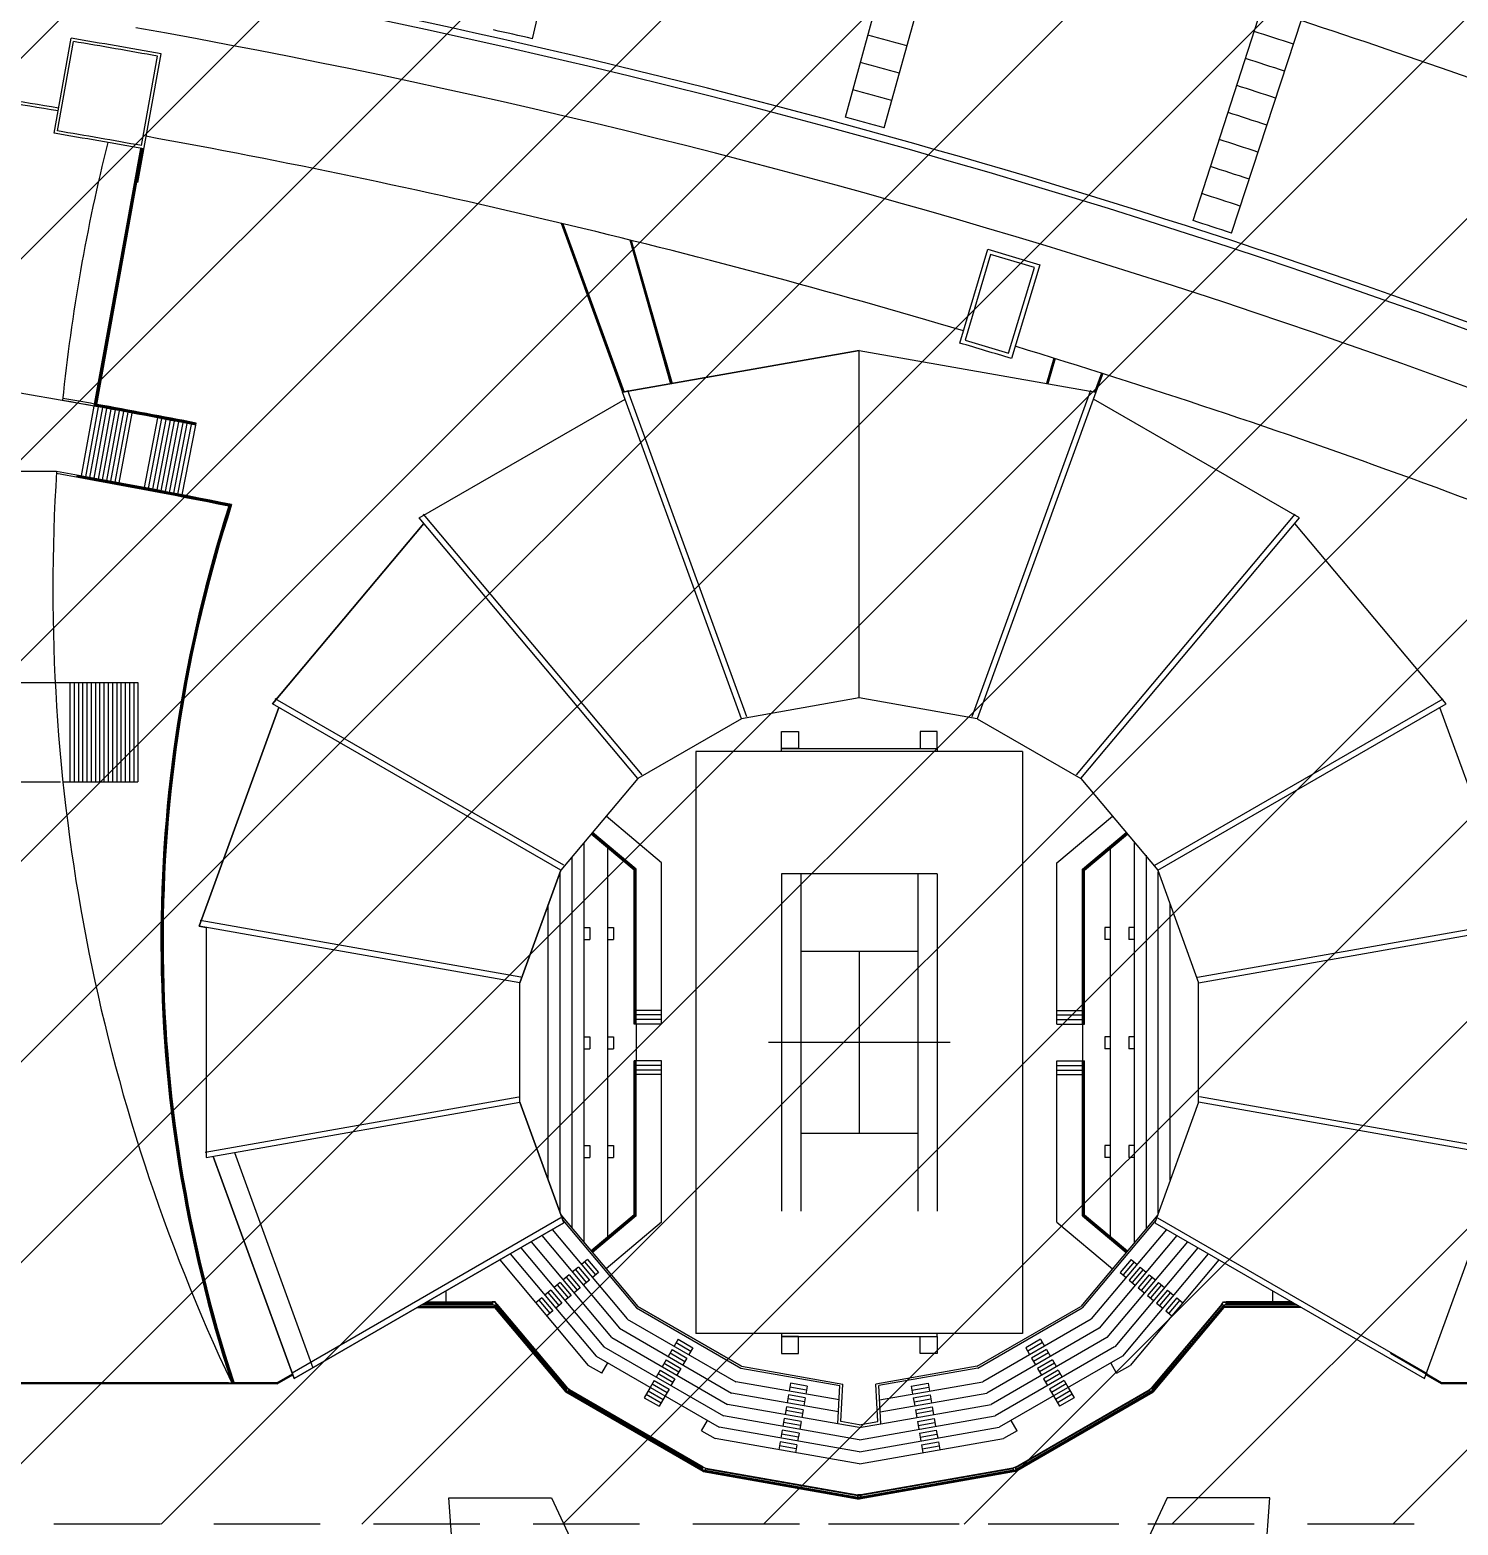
# Model space of a CAD drawing. Extents: x 23317406 to 24383751, y 42324270 to 43451021.
# Drawn here: x 24116120 to 24122825, y 43200248 to 43207270 of the extents above; entities that cross this region are included whole.
import ezdxf

# ---------------------------------------------------------------- set-up
doc = ezdxf.new("R2010")
doc.units = 0
doc.header["$MEASUREMENT"] = 0
doc.linetypes.add('DASHED', pattern=[0.75, 0.5, -0.25])
doc.layers.add('CT', color=9, linetype='CONTINUOUS')
doc.layers.add('墙', color=7, linetype='CONTINUOUS')

msp = doc.modelspace()

# ---------------------------------------------------------------- linework, layer by layer
at = {"layer": 'CT'}
for p, q in [((24114957.62949, 43206017.72711, -1), (24119978.3577, 43211038.45532, -1)), ((24114957.62949, 43205074.91807, -1), (24120921.16674, 43211038.45532, -1)), ((24114957.62949, 43204132.10902, -1), (24121863.97578, 43211038.45532, -1)), ((24114957.62949, 43203189.29998, -1), (24122806.78482, 43211038.45532, -1)), ((24114957.62949, 43202246.49094, -1), (24123749.59386, 43211038.45532, -1)), ((24114957.62949, 43201303.6819, -1), (24124692.40291, 43211038.45532, -1)), ((24114957.62949, 43200360.87286, -1), (24125635.21195, 43211038.45532, -1)), ((24115792.90226, 43200253.33659, -1), (24126578.02099, 43211038.45532, -1)), ((24116735.7113, 43200253.33659, -1), (24127118.50125, 43210636.12654, -1)), ((24117678.52034, 43200253.33659, -1), (24127118.50125, 43209693.3175, -1)), ((24118621.32938, 43200253.33659, -1), (24127118.50125, 43208750.50845, -1)), ((24119564.13842, 43200253.33659, -1), (24127118.50125, 43207807.69941, -1)), ((24120506.94747, 43200253.33659, -1), (24127118.50125, 43206864.89037, -1)), ((24121481.62078, 43200253.33659, -1), (24127118.50125, 43205890.21706, -1)), ((24122518.56574, 43200253.33659, -1), (24127118.50125, 43204853.2721, -1))]:
    msp.add_line(p, q, dxfattribs=at)
at = {"layer": 'CT', "color": 6, "linetype": 'ByBlock'}
for p, q in [((24118479.58046, 43207228.5182, -1), (24118980.92875, 43209417.84821, -1)), ((24119948.84524, 43206860.22708, -1), (24120539.45865, 43209027.18158, -1)), ((24120130.62754, 43206810.18314, -1), (24120732.28513, 43208974.09722, -1)), ((24121581.36931, 43206374.608, -1), (24122271.16664, 43208512.05873, -1)), ((24121760.65363, 43206316.2442, -1), (24122461.34337, 43208450.14904, -1)), ((24116233.18338, 43206784.82808, -1), (24116312.78001, 43207231.13867, -1)), ((24116248.67207, 43206795.73386, -1), (24116323.5863, 43207215.78949, -1)), ((24116626.05439, 43206553.71615, -1), (24116735.15066, 43207157.26879, -1)), ((24116642.93937, 43206726.80614, -1), (24116718.82267, 43207146.67061, -1)), ((24116421.47312, 43205503.36311, -1), (24116640.56802, 43206713.68538, -1)), ((24116425.34715, 43205506.05079, -1), (24116643.84804, 43206713.09162, -1)), ((24116425.57269, 43205519.55174, -1), (24116641.39358, 43206713.53632, -1)), ((24116429.22113, 43205508.73816, -1), (24116647.12807, 43206712.49786, -1)), ((24116433.09446, 43205511.42192, -1), (24116650.40809, 43206711.90411, -1)), ((24118613.43765, 43206361.99076, -1), (24118902.35298, 43205568.2024, -1)), ((24118617.32211, 43206361.0643, -1), (24118905.68631, 43205568.79016, -1)), ((24118621.20675, 43206360.13735, -1), (24118909.01965, 43205569.37792, -1)), ((24118935.83177, 43206283.55245, -1), (24119127.81079, 43205607.9567, -1)), ((24118939.56005, 43206282.62702, -1), (24119131.11075, 43205608.53857, -1)), ((24118943.28845, 43206281.70112, -1), (24119134.4107, 43205609.12044, -1)), ((24120486.09352, 43205799.47949, -1), (24120616.94867, 43206240.61229, -1)), ((24120630.40274, 43206215.64115, -1), (24120510.95492, 43205812.96419, -1)), ((24120616.94867, 43206240.61229, -1), (24120861.60588, 43206166.67311, -1)), ((24120836.75067, 43206153.66611, -1), (24120630.40274, 43206215.64115, -1)), ((24120714.64261, 43205751.80837, -1), (24120836.75067, 43206153.66611, -1)), ((24120861.60588, 43206166.67311, -1), (24120727.96456, 43205726.85939, -1)), ((24120510.95492, 43205812.96419, -1), (24120714.64261, 43205751.80837, -1)), ((24120013.70132, 43205764.1631, -1), (24118902.35298, 43205568.2024, -1)), ((24120013.70132, 43205764.1631, -1), (24118902.35298, 43205568.2024, -1)), ((24118902.35298, 43205568.2024, -1), (24120013.70132, 43205764.1631, -1)), ((24120013.70132, 43205764.1631, -1), (24121125.04965, 43205568.2024, -1)), ((24120013.70132, 43205764.1631, -1), (24121125.04965, 43205568.2024, -1)), ((24120013.70132, 43204132.71101, -1), (24120013.70132, 43205764.1631, -1)), ((24120926.93018, 43205728.55296, -1), (24120892.99193, 43205609.12044, -1)), ((24120930.11505, 43205727.5661, -1), (24120896.29188, 43205608.53857, -1)), ((24120933.29984, 43205726.57895, -1), (24120899.59184, 43205607.9567, -1)), ((24121150.78588, 43205658.40415, -1), (24121118.38299, 43205569.37792, -1)), ((24121153.96622, 43205657.39603, -1), (24121121.71632, 43205568.79016, -1)), ((24121157.14645, 43205656.38763, -1), (24121125.04965, 43205568.2024, -1)), ((24117946.80644, 43204978.02733, -1), (24118913.92952, 43205536.39611, -1)), ((24119460.34246, 43204035.13891, -1), (24118902.35298, 43205568.2024, -1)), ((24119485.40093, 43204044.25945, -1), (24118927.41145, 43205577.32294, -1)), ((24121099.99118, 43205577.32294, -1), (24120542.00171, 43204044.25945, -1)), ((24121125.04965, 43205568.2024, -1), (24120567.06018, 43204035.13891, -1)), ((24122080.59619, 43204978.02733, -1), (24121113.47311, 43205536.39611, -1)), ((24116362.25464, 43205175.33219, -1), (24116421.47312, 43205503.36311, -1)), ((24116381.94116, 43205171.77235, -1), (24116441.34967, 43205499.76891, -1)), ((24116401.62562, 43205168.20111, -1), (24116461.22415, 43205496.16319, -1)), ((24116421.30801, 43205164.61846, -1), (24116481.09653, 43205492.54595, -1)), ((24116440.98832, 43205161.02441, -1), (24116500.96681, 43205488.91721, -1)), ((24116460.66654, 43205157.41895, -1), (24116520.83499, 43205485.27695, -1)), ((24116480.34267, 43205153.8021, -1), (24116540.70105, 43205481.62519, -1)), ((24116500.01671, 43205150.17385, -1), (24116560.565, 43205477.96192, -1)), ((24116519.68863, 43205146.5342, -1), (24116580.42682, 43205474.28713, -1)), ((24116539.35845, 43205142.88316, -1), (24116600.2865, 43205470.60085, -1)), ((24116657.33262, 43205120.73764, -1), (24116719.39947, 43205448.24156, -1)), ((24116676.98747, 43205117.00686, -1), (24116739.24405, 43205444.47476, -1)), ((24116696.64015, 43205113.26469, -1), (24116759.08644, 43205440.69647, -1)), ((24116716.29067, 43205109.51113, -1), (24116778.92664, 43205436.90668, -1)), ((24116735.939, 43205105.74619, -1), (24116798.76463, 43205433.1054, -1)), ((24116755.58515, 43205101.96987, -1), (24116818.60043, 43205429.29263, -1)), ((24116775.22911, 43205098.18217, -1), (24116838.434, 43205425.46836, -1)), ((24116794.87087, 43205094.38309, -1), (24116858.26537, 43205421.63261, -1)), ((24116814.51042, 43205090.57263, -1), (24116878.0945, 43205417.78536, -1)), ((24116834.14777, 43205086.75079, -1), (24116897.9214, 43205413.92663, -1)), ((24116897.9214, 43205413.92663, -1), (24116899.83461, 43205423.74191, -1)), ((24116244.68791, 43205196.34631, -1), (24115565.03465, 43205196.34631, -1)), ((24116341.38548, 43205172.31932, -1), (24116341.97577, 43205175.59998, -1)), ((24117968.56323, 43204952.0986, -1), (24117258.29423, 43204105.63297, -1)), ((24117968.56323, 43204952.0986, -1), (24117258.29423, 43204105.63297, -1)), ((24117258.29423, 43204105.63297, -1), (24117968.56323, 43204952.0986, -1)), ((24118973.72684, 43203754.19126, -1), (24117946.80644, 43204978.02733, -1)), ((24118994.15469, 43203771.33226, -1), (24117967.23429, 43204995.16834, -1)), ((24121033.24794, 43203771.33226, -1), (24122060.16834, 43204995.16834, -1)), ((24121053.67579, 43203754.19126, -1), (24122080.59619, 43204978.02733, -1)), ((24122769.10841, 43204105.63297, -1), (24122058.8394, 43204952.0986, -1)), ((24115573.70132, 43204205.46461, -1), (24116239.58541, 43204205.46461, -1)), ((24116238.35308, 43204205.46461, -1), (24116627.03465, 43204205.46461, -1)), ((24116307.03465, 43204205.46461, -1), (24116307.03465, 43203738.79794, -1)), ((24116327.03465, 43204205.46461, -1), (24116327.03465, 43203738.79794, -1)), ((24116347.03465, 43204205.46461, -1), (24116347.03465, 43203738.79794, -1)), ((24116367.03465, 43204205.46461, -1), (24116367.03465, 43203738.79794, -1)), ((24116387.03465, 43204205.46461, -1), (24116387.03465, 43203738.79794, -1)), ((24116407.03465, 43204205.46461, -1), (24116407.03465, 43203738.79794, -1)), ((24116427.03465, 43204205.46461, -1), (24116427.03465, 43203738.79794, -1)), ((24116447.03465, 43204205.46461, -1), (24116447.03465, 43203738.79794, -1)), ((24116467.03465, 43204205.46461, -1), (24116467.03465, 43203738.79794, -1)), ((24116487.03465, 43204205.46461, -1), (24116487.03465, 43203738.79794, -1)), ((24116507.03465, 43204205.46461, -1), (24116507.03465, 43203738.79794, -1)), ((24116527.03465, 43204205.46461, -1), (24116527.03465, 43203738.79794, -1)), ((24116547.03465, 43204205.46461, -1), (24116547.03465, 43203738.79794, -1)), ((24116567.03465, 43204205.46461, -1), (24116567.03465, 43203738.79794, -1)), ((24116587.03465, 43204205.46461, -1), (24116587.03465, 43203738.79794, -1)), ((24116607.03465, 43204205.46461, -1), (24116607.03465, 43203738.79794, -1)), ((24116627.03465, 43204205.46461, -1), (24116627.03465, 43203738.79794, -1)), ((24118625.88083, 43203346.84849, -1), (24117271.62756, 43204128.72698, -1)), ((24120013.70132, 43204132.71101, -1), (24119460.34246, 43204035.13891, -1)), ((24120567.06018, 43204035.13891, -1), (24120013.70132, 43204132.71101, -1)), ((24121401.5218, 43203346.84849, -1), (24122755.77507, 43204128.72698, -1)), ((24117287.60707, 43204088.70919, -1), (24116913.70132, 43203061.41158, -1)), ((24116913.70132, 43203061.41158, -1), (24117287.60707, 43204088.70919, -1)), ((24116913.70132, 43203061.41158, -1), (24117287.60707, 43204088.70919, -1)), ((24118612.5475, 43203323.75448, -1), (24117258.29423, 43204105.63297, -1)), ((24121414.85513, 43203323.75448, -1), (24122769.10841, 43204105.63297, -1)), ((24123113.70132, 43203061.41158, -1), (24122739.79557, 43204088.70919, -1)), ((24119460.34246, 43204035.13891, -1), (24118973.72684, 43203754.19126, -1)), ((24119648.03465, 43203974.79794, -1), (24119728.03465, 43203974.79794, -1)), ((24119648.03465, 43203894.79794, -1), (24119648.03465, 43203974.79794, -1)), ((24119728.03465, 43203974.79794, -1), (24119728.03465, 43203894.79794, -1)), ((24120379.36798, 43203974.79794, -1), (24120299.36798, 43203974.79794, -1)), ((24120299.36798, 43203974.79794, -1), (24120299.36798, 43203894.79794, -1)), ((24120379.36798, 43203894.79794, -1), (24120379.36798, 43203974.79794, -1)), ((24120567.06018, 43204035.13891, -1), (24121053.67579, 43203754.19126, -1)), ((24119247.03465, 43203881.46461, -1), (24119247.03465, 43201148.13128, -1)), ((24120780.36798, 43203881.46461, -1), (24119247.03465, 43203881.46461, -1)), ((24119648.03465, 43203894.79794, -1), (24120379.36798, 43203894.79794, -1)), ((24119648.03465, 43203881.46461, -1), (24119648.03465, 43203894.79794, -1)), ((24119728.03465, 43203894.79794, -1), (24119648.03465, 43203894.79794, -1)), ((24120379.36798, 43203881.46461, -1), (24119648.03465, 43203881.46461, -1)), ((24120299.36798, 43203894.79794, -1), (24120379.36798, 43203894.79794, -1)), ((24120379.36798, 43203894.79794, -1), (24120379.36798, 43203881.46461, -1)), ((24120780.36798, 43203881.46461, -1), (24120780.36798, 43201148.13128, -1)), ((24115573.70132, 43203738.79794, -1), (24116263.81099, 43203738.79794, -1)), ((24116274.60138, 43203738.79794, -1), (24116627.03465, 43203738.79794, -1)), ((24118973.72684, 43203754.19126, -1), (24118612.5475, 43203323.75448, -1)), ((24118973.72684, 43203754.19126, -1), (24118612.5475, 43203323.75448, -1)), ((24121053.67579, 43203754.19126, -1), (24121414.85513, 43203323.75448, -1)), ((24119085.70132, 43203358.75276, -1), (24118825.27655, 43203577.27509, -1)), ((24120941.70132, 43203358.75276, -1), (24121202.12608, 43203577.27509, -1)), ((24118956.36798, 43203324.55179, -1), (24118754.99844, 43203493.5209, -1)), ((24118958.70132, 43203325.63984, -1), (24118756.49828, 43203495.30833, -1)), ((24118963.36798, 43203327.81594, -1), (24118759.49795, 43203498.88321, -1)), ((24118965.70132, 43203328.90399, -1), (24118760.99779, 43203500.67064, -1)), ((24121061.70132, 43203328.90399, -1), (24121266.40484, 43203500.67064, -1)), ((24121064.03465, 43203327.81594, -1), (24121267.90468, 43203498.88321, -1)), ((24121068.70132, 43203325.63984, -1), (24121270.90436, 43203495.30833, -1)), ((24121071.03465, 43203324.55179, -1), (24121272.40419, 43203493.5209, -1)), ((24118721.70132, 43201575.75695, -1), (24118721.70132, 43203453.83893, -1)), ((24118833.70132, 43201602.11454, -1), (24118833.70132, 43203427.48134, -1)), ((24121193.70132, 43201602.11454, -1), (24121193.70132, 43203427.48134, -1)), ((24121305.70132, 43201575.75695, -1), (24121305.70132, 43203453.83893, -1)), ((24118665.70132, 43201642.49515, -1), (24118665.70132, 43203387.10073, -1)), ((24118665.70132, 43202514.79794, -1), (24118665.70132, 43203387.10073, -1)), ((24119085.70132, 43202601.46461, -1), (24119085.70132, 43203358.75276, -1)), ((24120941.70132, 43202601.46461, -1), (24120941.70132, 43203358.75276, -1)), ((24121361.70132, 43202514.79794, -1), (24121361.70132, 43203395.05512, -1)), ((24121361.70132, 43201642.49515, -1), (24121361.70132, 43203387.10073, -1)), ((24118420.36798, 43202795.7456, -1), (24118612.5475, 43203323.75448, -1)), ((24118612.5475, 43203323.75448, -1), (24118420.36798, 43202795.7456, -1)), ((24118609.70132, 43201713.66123, -1), (24118609.70132, 43203315.93466, -1)), ((24118956.36798, 43202601.46461, -1), (24118956.36798, 43203324.55179, -1)), ((24118958.70132, 43202601.46461, -1), (24118958.70132, 43203325.63984, -1)), ((24118963.36798, 43202601.46461, -1), (24118963.36798, 43203327.81594, -1)), ((24118965.70132, 43202601.46461, -1), (24118965.70132, 43203328.90399, -1)), ((24119648.03465, 43203307.13128, -1), (24119648.03465, 43201722.46461, -1)), ((24120379.36798, 43203307.13128, -1), (24119648.03465, 43203307.13128, -1)), ((24119739.36798, 43203307.13128, -1), (24119739.36798, 43201722.46461, -1)), ((24120288.03465, 43203307.13128, -1), (24120288.03465, 43201722.46461, -1)), ((24120379.36798, 43203307.13128, -1), (24120379.36798, 43201722.46461, -1)), ((24121061.70132, 43202601.46461, -1), (24121061.70132, 43203328.90399, -1)), ((24121064.03465, 43202601.46461, -1), (24121064.03465, 43203327.81594, -1)), ((24121068.70132, 43202601.46461, -1), (24121068.70132, 43203325.63984, -1)), ((24121071.03465, 43202601.46461, -1), (24121071.03465, 43203324.55179, -1)), ((24121414.85513, 43203323.75448, -1), (24121607.03465, 43202795.7456, -1)), ((24121417.70132, 43201713.66123, -1), (24121417.70132, 43203315.93466, -1)), ((24118553.70132, 43201867.51996, -1), (24118553.70132, 43203162.07592, -1)), ((24121473.70132, 43201867.51996, -1), (24121473.70132, 43203162.07592, -1)), ((24116913.70132, 43203061.41158, -1), (24116947.03465, 43203055.53402, -1)), ((24118420.36798, 43202795.7456, -1), (24116913.70132, 43203061.41158, -1)), ((24118424.9986, 43202822.00714, -1), (24116918.33193, 43203087.67312, -1)), ((24116947.03465, 43203055.53402, -1), (24116947.03465, 43201974.06187, -1)), ((24118721.70132, 43203054.79794, -1), (24118748.36798, 43203054.79794, -1)), ((24118748.36798, 43203054.79794, -1), (24118748.36798, 43202998.13128, -1)), ((24118833.70132, 43203054.79794, -1), (24118860.36798, 43203054.79794, -1)), ((24118860.36798, 43203054.79794, -1), (24118860.36798, 43202998.13128, -1)), ((24121193.70132, 43203054.79794, -1), (24121167.03465, 43203054.79794, -1)), ((24121167.03465, 43203054.79794, -1), (24121167.03465, 43202998.13128, -1)), ((24121305.70132, 43203054.79794, -1), (24121279.03465, 43203054.79794, -1)), ((24121279.03465, 43203054.79794, -1), (24121279.03465, 43202998.13128, -1)), ((24121602.40403, 43202822.00714, -1), (24123109.0707, 43203087.67312, -1)), ((24121607.03465, 43202795.7456, -1), (24123113.70132, 43203061.41158, -1)), ((24118721.70132, 43202998.13128, -1), (24118748.36798, 43202998.13128, -1)), ((24118833.70132, 43202998.13128, -1), (24118860.36798, 43202998.13128, -1)), ((24121193.70132, 43202998.13128, -1), (24121167.03465, 43202998.13128, -1)), ((24121305.70132, 43202998.13128, -1), (24121279.03465, 43202998.13128, -1)), ((24120288.03465, 43202941.46461, -1), (24119739.36798, 43202941.46461, -1)), ((24120013.70132, 43202941.46461, -1), (24120013.70132, 43202088.13128, -1)), ((24118420.36798, 43202233.85029, -1), (24118420.36798, 43202795.7456, -1)), ((24121607.03465, 43202233.85029, -1), (24121607.03465, 43202795.7456, -1)), ((24119085.70132, 43202665.46461, -1), (24118965.70132, 43202665.46461, -1)), ((24119085.70132, 43202644.13128, -1), (24118965.70132, 43202644.13128, -1)), ((24120941.70132, 43202665.46461, -1), (24121061.70132, 43202665.46461, -1)), ((24120941.70132, 43202644.13128, -1), (24121061.70132, 43202644.13128, -1)), ((24119085.70132, 43202601.46461, -1), (24118956.36798, 43202601.46461, -1)), ((24119085.70132, 43202622.79794, -1), (24118965.70132, 43202622.79794, -1)), ((24118965.70132, 43202601.46461, -1), (24118965.70132, 43202428.13128, -1)), ((24120941.70132, 43202622.79794, -1), (24121061.70132, 43202622.79794, -1)), ((24120941.70132, 43202601.46461, -1), (24121071.03465, 43202601.46461, -1)), ((24121061.70132, 43202601.46461, -1), (24121061.70132, 43202428.13128, -1)), ((24118721.70132, 43202541.46461, -1), (24118748.36798, 43202541.46461, -1)), ((24118748.36798, 43202541.46461, -1), (24118748.36798, 43202484.79794, -1)), ((24118833.70132, 43202541.46461, -1), (24118860.36798, 43202541.46461, -1)), ((24118860.36798, 43202541.46461, -1), (24118860.36798, 43202484.79794, -1)), ((24120440.03465, 43202514.79794, -1), (24119587.36798, 43202514.79794, -1)), ((24121193.70132, 43202541.46461, -1), (24121167.03465, 43202541.46461, -1)), ((24121167.03465, 43202541.46461, -1), (24121167.03465, 43202484.79794, -1)), ((24121305.70132, 43202541.46461, -1), (24121279.03465, 43202541.46461, -1)), ((24121279.03465, 43202541.46461, -1), (24121279.03465, 43202484.79794, -1)), ((24118721.70132, 43202484.79794, -1), (24118748.36798, 43202484.79794, -1)), ((24118833.70132, 43202484.79794, -1), (24118860.36798, 43202484.79794, -1)), ((24119085.70132, 43202428.13128, -1), (24118956.36798, 43202428.13128, -1)), ((24118956.36798, 43201705.0441, -1), (24118956.36798, 43202428.13128, -1)), ((24118958.70132, 43201703.95604, -1), (24118958.70132, 43202428.13128, -1)), ((24118963.36798, 43201701.77994, -1), (24118963.36798, 43202428.13128, -1)), ((24118965.70132, 43201700.69189, -1), (24118965.70132, 43202428.13128, -1)), ((24119085.70132, 43201670.84312, -1), (24119085.70132, 43202428.13128, -1)), ((24120941.70132, 43201670.84312, -1), (24120941.70132, 43202428.13128, -1)), ((24120941.70132, 43202428.13128, -1), (24121071.03465, 43202428.13128, -1)), ((24121061.70132, 43201700.69189, -1), (24121061.70132, 43202428.13128, -1)), ((24121064.03465, 43201701.77994, -1), (24121064.03465, 43202428.13128, -1)), ((24121068.70132, 43201703.95604, -1), (24121068.70132, 43202428.13128, -1)), ((24121071.03465, 43201705.0441, -1), (24121071.03465, 43202428.13128, -1)), ((24121193.70132, 43202484.79794, -1), (24121167.03465, 43202484.79794, -1)), ((24121305.70132, 43202484.79794, -1), (24121279.03465, 43202484.79794, -1)), ((24119085.70132, 43202406.79794, -1), (24118965.70132, 43202406.79794, -1)), ((24119085.70132, 43202385.46461, -1), (24118965.70132, 43202385.46461, -1)), ((24119085.70132, 43202364.13128, -1), (24118965.70132, 43202364.13128, -1)), ((24120941.70132, 43202406.79794, -1), (24121061.70132, 43202406.79794, -1)), ((24120941.70132, 43202385.46461, -1), (24121061.70132, 43202385.46461, -1)), ((24120941.70132, 43202364.13128, -1), (24121061.70132, 43202364.13128, -1)), ((24116942.40403, 43202000.32341, -1), (24118415.73736, 43202260.11183, -1)), ((24116947.03465, 43201974.06187, -1), (24118420.36798, 43202233.85029, -1)), ((24118626.43935, 43201667.67385, -1), (24118420.36798, 43202233.85029, -1)), ((24118420.36798, 43202233.85029, -1), (24118626.43935, 43201667.67385, -1)), ((24121607.03465, 43202233.85029, -1), (24121400.96328, 43201667.67385, -1)), ((24123080.36798, 43201974.06187, -1), (24121607.03465, 43202233.85029, -1)), ((24123084.9986, 43202000.32341, -1), (24121611.66527, 43202260.11183, -1)), ((24120288.03465, 43202088.13128, -1), (24119739.36798, 43202088.13128, -1)), ((24118721.70132, 43202031.46461, -1), (24118748.36798, 43202031.46461, -1)), ((24118748.36798, 43202031.46461, -1), (24118748.36798, 43201974.79794, -1)), ((24118833.70132, 43202031.46461, -1), (24118860.36798, 43202031.46461, -1)), ((24118860.36798, 43202031.46461, -1), (24118860.36798, 43201974.79794, -1)), ((24121193.70132, 43202031.46461, -1), (24121167.03465, 43202031.46461, -1)), ((24121167.03465, 43202031.46461, -1), (24121167.03465, 43201974.79794, -1)), ((24121305.70132, 43202031.46461, -1), (24121279.03465, 43202031.46461, -1)), ((24121279.03465, 43202031.46461, -1), (24121279.03465, 43201974.79794, -1)), ((24116980.36798, 43201979.93943, -1), (24117360.1246, 43200936.56669, -1)), ((24117360.1246, 43200936.56669, -1), (24116980.36798, 43201979.93943, -1)), ((24117080.36798, 43201997.57213, -1), (24117448.06313, 43200987.33802, -1)), ((24118721.70132, 43201974.79794, -1), (24118748.36798, 43201974.79794, -1)), ((24118833.70132, 43201974.79794, -1), (24118860.36798, 43201974.79794, -1)), ((24121193.70132, 43201974.79794, -1), (24121167.03465, 43201974.79794, -1)), ((24121305.70132, 43201974.79794, -1), (24121279.03465, 43201974.79794, -1)), ((24122667.27803, 43200936.56669, -1), (24123047.03465, 43201979.93943, -1)), ((24118613.10602, 43201690.76786, -1), (24117350.86337, 43200962.01173, -1)), ((24117360.1246, 43200936.56669, -1), (24118626.43935, 43201667.67385, -1)), ((24118626.43935, 43201667.67385, -1), (24117360.1246, 43200936.56669, -1)), ((24118612.5475, 43201705.84141, -1), (24118973.72684, 43201275.40463, -1)), ((24118621.88083, 43201680.19829, -1), (24118967.63494, 43201268.14458, -1)), ((24118956.36798, 43201705.0441, -1), (24118754.99844, 43201536.07499, -1)), ((24118958.70132, 43201703.95604, -1), (24118756.49828, 43201534.28755, -1)), ((24118963.36798, 43201701.77994, -1), (24118759.49795, 43201530.71267, -1)), ((24118965.70132, 43201700.69189, -1), (24118760.99779, 43201528.92524, -1)), ((24119085.70132, 43201670.84312, -1), (24118825.27655, 43201452.32079, -1)), ((24120941.70132, 43201670.84312, -1), (24121202.12608, 43201452.32079, -1)), ((24121414.85513, 43201705.84141, -1), (24121053.67579, 43201275.40463, -1)), ((24121405.5218, 43201680.19829, -1), (24121059.76769, 43201268.14458, -1)), ((24121061.70132, 43201700.69189, -1), (24121266.40484, 43201528.92524, -1)), ((24121064.03465, 43201701.77994, -1), (24121267.90468, 43201530.71267, -1)), ((24121068.70132, 43201703.95604, -1), (24121270.90436, 43201534.28755, -1)), ((24121071.03465, 43201705.0441, -1), (24121272.40419, 43201536.07499, -1)), ((24121400.96328, 43201667.67385, -1), (24122667.27803, 43200936.56669, -1)), ((24121414.29661, 43201690.76786, -1), (24122680.61136, 43200959.6607, -1)), ((24118473.33122, 43201579.27683, -1), (24118851.01856, 43201129.16659, -1)), ((24118522.57679, 43201607.70878, -1), (24118887.56996, 43201172.72685, -1)), ((24118571.82237, 43201636.14072, -1), (24118924.12137, 43201216.28712, -1)), ((24121455.58027, 43201636.14072, -1), (24121103.28127, 43201216.28712, -1)), ((24121504.82584, 43201607.70878, -1), (24121139.83267, 43201172.72685, -1)), ((24121554.07141, 43201579.27683, -1), (24121176.38408, 43201129.16659, -1)), ((24118374.84007, 43201522.41294, -1), (24118777.91575, 43201042.04605, -1)), ((24118424.08564, 43201550.84489, -1), (24118814.46715, 43201085.60632, -1)), ((24121603.31699, 43201550.84489, -1), (24121212.93548, 43201085.60632, -1)), ((24121652.56256, 43201522.41294, -1), (24121249.48688, 43201042.04605, -1)), ((24118325.5945, 43201493.98099, -1), (24118741.36435, 43200998.48579, -1)), ((24118694.90679, 43201460.41424, -1), (24118666.3078, 43201436.41683, -1)), ((24118680.6073, 43201448.41553, -1), (24118732.0303, 43201387.13198, -1)), ((24118694.90679, 43201460.41424, -1), (24118746.3298, 43201399.13068, -1)), ((24118737.80528, 43201496.41034, -1), (24118709.20629, 43201472.41294, -1)), ((24118723.50578, 43201484.41164, -1), (24118774.92879, 43201423.12808, -1)), ((24118737.80528, 43201496.41034, -1), (24118789.22829, 43201435.12679, -1)), ((24121289.59735, 43201496.41034, -1), (24121238.17434, 43201435.12679, -1)), ((24121303.89685, 43201484.41164, -1), (24121252.47384, 43201423.12808, -1)), ((24121332.49584, 43201460.41424, -1), (24121281.07283, 43201399.13068, -1)), ((24121701.80813, 43201493.98099, -1), (24121286.03829, 43200998.48579, -1)), ((24121289.59735, 43201496.41034, -1), (24121318.19634, 43201472.41294, -1)), ((24121346.79534, 43201448.41553, -1), (24121295.37233, 43201387.13198, -1)), ((24121332.49584, 43201460.41424, -1), (24121361.09483, 43201436.41683, -1)), ((24118609.10981, 43201388.42202, -1), (24118580.51082, 43201364.42462, -1)), ((24118594.81032, 43201376.42332, -1), (24118646.23333, 43201315.13977, -1)), ((24118609.10981, 43201388.42202, -1), (24118660.53282, 43201327.13847, -1)), ((24118652.0083, 43201424.41813, -1), (24118623.40931, 43201400.42072, -1)), ((24118637.70881, 43201412.41943, -1), (24118689.13182, 43201351.13587, -1)), ((24118652.0083, 43201424.41813, -1), (24118703.43131, 43201363.13457, -1)), ((24118746.3298, 43201399.13068, -1), (24118717.73081, 43201375.13328, -1)), ((24118789.22829, 43201435.12679, -1), (24118760.6293, 43201411.12938, -1)), ((24121238.17434, 43201435.12679, -1), (24121266.77334, 43201411.12938, -1)), ((24121281.07283, 43201399.13068, -1), (24121309.67182, 43201375.13328, -1)), ((24121375.39433, 43201424.41813, -1), (24121323.97132, 43201363.13457, -1)), ((24121389.69383, 43201412.41943, -1), (24121338.27082, 43201351.13587, -1)), ((24121418.29282, 43201388.42202, -1), (24121366.86981, 43201327.13847, -1)), ((24121375.39433, 43201424.41813, -1), (24121403.99332, 43201400.42072, -1)), ((24121432.59231, 43201376.42332, -1), (24121381.16931, 43201315.13977, -1)), ((24121418.29282, 43201388.42202, -1), (24121446.89181, 43201364.42462, -1)), ((24118073.19122, 43201348.25589, -1), (24118073.19122, 43201296.18316, -1)), ((24118523.31284, 43201316.42981, -1), (24118494.71384, 43201292.43241, -1)), ((24118509.01334, 43201304.43111, -1), (24118560.43635, 43201243.14755, -1)), ((24118523.31284, 43201316.42981, -1), (24118574.73585, 43201255.14625, -1)), ((24118566.21133, 43201352.42592, -1), (24118537.61233, 43201328.42851, -1)), ((24118551.91183, 43201340.42721, -1), (24118603.33484, 43201279.14366, -1)), ((24118566.21133, 43201352.42592, -1), (24118617.63433, 43201291.14236, -1)), ((24118660.53282, 43201327.13847, -1), (24118631.93383, 43201303.14106, -1)), ((24118703.43131, 43201363.13457, -1), (24118674.83232, 43201339.13717, -1)), ((24121323.97132, 43201363.13457, -1), (24121352.57031, 43201339.13717, -1)), ((24121366.86981, 43201327.13847, -1), (24121395.4688, 43201303.14106, -1)), ((24121461.19131, 43201352.42592, -1), (24121409.7683, 43201291.14236, -1)), ((24121475.4908, 43201340.42721, -1), (24121424.06779, 43201279.14366, -1)), ((24121504.0898, 43201316.42981, -1), (24121452.66679, 43201255.14625, -1)), ((24121461.19131, 43201352.42592, -1), (24121489.7903, 43201328.42851, -1)), ((24121518.38929, 43201304.43111, -1), (24121466.96628, 43201243.14755, -1)), ((24121504.0898, 43201316.42981, -1), (24121532.68879, 43201292.43241, -1)), ((24121954.21142, 43201348.25589, -1), (24121954.21142, 43201296.18316, -1)), ((24117938.3687, 43201270.41607, -1), (24118301.71176, 43201270.41607, -1)), ((24117946.4516, 43201275.08274, -1), (24118303.88786, 43201275.08274, -1)), ((24117959.90459, 43201282.84983, -1), (24118290.70383, 43201282.84983, -1)), ((24117965.6781, 43201286.18316, -1), (24118290.70383, 43201286.18316, -1)), ((24117977.2251, 43201292.84983, -1), (24118290.70383, 43201292.84983, -1)), ((24117982.99861, 43201296.18316, -1), (24118290.70383, 43201296.18316, -1)), ((24118290.70383, 43201282.84983, -1), (24118290.70383, 43201296.18316, -1)), ((24118303.58794, 43201296.18316, -1), (24118290.70383, 43201296.18316, -1)), ((24118290.70383, 43201296.18316, -1), (24118290.70383, 43201282.84983, -1)), ((24118290.70383, 43201282.84983, -1), (24118297.3705, 43201282.84983, -1)), ((24118303.27706, 43201295.5165, -1), (24118291.3705, 43201295.5165, -1)), ((24118291.3705, 43201295.5165, -1), (24118291.3705, 43201283.5165, -1)), ((24118291.3705, 43201283.5165, -1), (24118297.68137, 43201283.5165, -1)), ((24118297.3705, 43201282.84983, -1), (24118301.65575, 43201277.74287, -1)), ((24118297.68137, 43201283.5165, -1), (24118301.73792, 43201278.68209, -1)), ((24118301.65575, 43201277.74287, -1), (24118311.86968, 43201286.31337, -1)), ((24118301.65575, 43201277.74287, -1), (24118311.86968, 43201286.31337, -1)), ((24118301.65575, 43201277.74287, -1), (24118634.32095, 43200881.28792, -1)), ((24118301.71176, 43201270.41607, -1), (24118635.62635, 43200872.47216, -1)), ((24118301.73792, 43201278.68209, -1), (24118310.93045, 43201286.39554, -1)), ((24118310.93045, 43201286.39554, -1), (24118303.27706, 43201295.5165, -1)), ((24118311.86968, 43201286.31337, -1), (24118303.58794, 43201296.18316, -1)), ((24118303.88786, 43201275.08274, -1), (24118638.6723, 43200876.10218, -1)), ((24118304.20923, 43201279.88549, -1), (24118636.49663, 43200883.8808, -1)), ((24118309.31619, 43201284.17074, -1), (24118640.84798, 43200889.06654, -1)), ((24118311.86968, 43201286.31337, -1), (24118643.02366, 43200891.65942, -1)), ((24118574.73585, 43201255.14625, -1), (24118546.13685, 43201231.14885, -1)), ((24118617.63433, 43201291.14236, -1), (24118589.03534, 43201267.14496, -1)), ((24118967.63494, 43201268.14458, -1), (24119457.10102, 43200985.55121, -1)), ((24119460.34246, 43200994.45697, -1), (24118973.72684, 43201275.40463, -1)), ((24118973.72684, 43201275.40463, -1), (24119460.34246, 43200994.45697, -1)), ((24120567.06018, 43200994.45697, -1), (24121053.67579, 43201275.40463, -1)), ((24120570.30161, 43200985.55121, -1), (24121059.76769, 43201268.14458, -1)), ((24121715.53296, 43201286.31337, -1), (24121384.37897, 43200891.65942, -1)), ((24121718.08644, 43201284.17074, -1), (24121386.55465, 43200889.06654, -1)), ((24121723.22549, 43201274.738, -1), (24121388.73033, 43200876.10218, -1)), ((24121723.1934, 43201279.88549, -1), (24121390.90601, 43200883.8808, -1)), ((24121725.40315, 43201270.07318, -1), (24121391.77628, 43200872.47216, -1)), ((24121725.74688, 43201277.74287, -1), (24121393.08169, 43200881.28792, -1)), ((24121409.7683, 43201291.14236, -1), (24121438.36729, 43201267.14496, -1)), ((24121452.66679, 43201255.14625, -1), (24121481.26578, 43201231.14885, -1)), ((24121715.53296, 43201286.31337, -1), (24121723.8147, 43201296.18316, -1)), ((24121725.74688, 43201277.74287, -1), (24121715.53296, 43201286.31337, -1)), ((24121725.74688, 43201277.74287, -1), (24121715.53296, 43201286.31337, -1)), ((24121716.47218, 43201286.39554, -1), (24121724.12557, 43201295.5165, -1)), ((24121725.66471, 43201278.68209, -1), (24121716.47218, 43201286.39554, -1)), ((24122080.95103, 43201275.08274, -1), (24121723.51477, 43201275.08274, -1)), ((24121723.8147, 43201296.18316, -1), (24121736.6988, 43201296.18316, -1)), ((24121724.12557, 43201295.5165, -1), (24121736.03213, 43201295.5165, -1)), ((24121729.72126, 43201283.5165, -1), (24121725.66471, 43201278.68209, -1)), ((24122089.03394, 43201270.41607, -1), (24121725.69087, 43201270.41607, -1)), ((24121730.03213, 43201282.84983, -1), (24121725.74688, 43201277.74287, -1)), ((24121736.03213, 43201283.5165, -1), (24121729.72126, 43201283.5165, -1)), ((24121736.6988, 43201282.84983, -1), (24121730.03213, 43201282.84983, -1)), ((24121736.03213, 43201295.5165, -1), (24121736.03213, 43201283.5165, -1)), ((24122044.40403, 43201296.18316, -1), (24121736.6988, 43201296.18316, -1)), ((24121736.6988, 43201282.84983, -1), (24121736.6988, 43201296.18316, -1)), ((24121736.6988, 43201296.18316, -1), (24121736.6988, 43201282.84983, -1)), ((24122050.17753, 43201292.84983, -1), (24121736.6988, 43201292.84983, -1)), ((24122061.72454, 43201286.18316, -1), (24121736.6988, 43201286.18316, -1)), ((24122067.49804, 43201282.84983, -1), (24121736.6988, 43201282.84983, -1)), ((24118887.97717, 43201172.49175, -1), (24119414.49934, 43200868.50404, -1)), ((24118924.52857, 43201216.05202, -1), (24119433.94793, 43200921.93861, -1)), ((24121102.87406, 43201216.05202, -1), (24120593.4547, 43200921.93861, -1)), ((24121139.42546, 43201172.49175, -1), (24120612.9033, 43200868.50404, -1)), ((24118851.42577, 43201128.93148, -1), (24119395.05074, 43200815.06946, -1)), ((24119163.0603, 43201121.44448, -1), (24119144.39363, 43201089.11287, -1)), ((24119153.72697, 43201105.27868, -1), (24119223.009, 43201065.27867, -1)), ((24119163.0603, 43201121.44448, -1), (24119232.34233, 43201081.44448, -1)), ((24120780.36798, 43201148.13128, -1), (24119247.03465, 43201148.13128, -1)), ((24120379.36798, 43201148.13128, -1), (24119648.03465, 43201148.13128, -1)), ((24119648.03465, 43201148.13128, -1), (24119648.03465, 43201134.79794, -1)), ((24119648.03465, 43201134.79794, -1), (24120379.36798, 43201134.79794, -1)), ((24119728.03465, 43201134.79794, -1), (24119648.03465, 43201134.79794, -1)), ((24119648.03465, 43201134.79794, -1), (24119648.03465, 43201054.79794, -1)), ((24119728.03465, 43201054.79794, -1), (24119728.03465, 43201134.79794, -1)), ((24120299.36798, 43201054.79794, -1), (24120299.36798, 43201134.79794, -1)), ((24120299.36798, 43201134.79794, -1), (24120379.36798, 43201134.79794, -1)), ((24120379.36798, 43201134.79794, -1), (24120379.36798, 43201148.13128, -1)), ((24120379.36798, 43201134.79794, -1), (24120379.36798, 43201054.79794, -1)), ((24121175.97687, 43201128.93148, -1), (24120632.35189, 43200815.06946, -1)), ((24120864.34233, 43201121.44448, -1), (24120795.0603, 43201081.44448, -1)), ((24120873.67567, 43201105.27868, -1), (24120804.39363, 43201065.27867, -1)), ((24120864.34233, 43201121.44448, -1), (24120883.009, 43201089.11287, -1)), ((24118778.32296, 43201041.81095, -1), (24119356.15355, 43200708.2003, -1)), ((24118814.87436, 43201085.37122, -1), (24119375.60214, 43200761.63488, -1)), ((24119107.0603, 43201024.44964, -1), (24119088.39363, 43200992.11802, -1)), ((24119107.0603, 43201024.44964, -1), (24119176.34233, 43200984.44964, -1)), ((24119135.0603, 43201072.94706, -1), (24119116.39363, 43201040.61545, -1)), ((24119125.72697, 43201056.78125, -1), (24119195.009, 43201016.78125, -1)), ((24119135.0603, 43201072.94706, -1), (24119204.34233, 43201032.94706, -1)), ((24119204.34233, 43201032.94706, -1), (24119185.67566, 43201000.61544, -1)), ((24119232.34233, 43201081.44448, -1), (24119213.67567, 43201049.11287, -1)), ((24119648.03465, 43201054.79794, -1), (24119728.03465, 43201054.79794, -1)), ((24120379.36798, 43201054.79794, -1), (24120299.36798, 43201054.79794, -1)), ((24121212.52827, 43201085.37122, -1), (24120651.80049, 43200761.63488, -1)), ((24121249.07967, 43201041.81095, -1), (24120671.24908, 43200708.2003, -1)), ((24120795.0603, 43201081.44448, -1), (24120813.72697, 43201049.11287, -1)), ((24120892.34233, 43201072.94706, -1), (24120823.0603, 43201032.94706, -1)), ((24120823.0603, 43201032.94706, -1), (24120841.72697, 43201000.61544, -1)), ((24120901.67567, 43201056.78125, -1), (24120832.39363, 43201016.78125, -1)), ((24120920.34233, 43201024.44964, -1), (24120851.0603, 43200984.44964, -1)), ((24120892.34233, 43201072.94706, -1), (24120911.009, 43201040.61545, -1)), ((24120920.34233, 43201024.44964, -1), (24120939.009, 43200992.11802, -1)), ((24122508.68464, 43201055.07364, -1), (24122748.18525, 43200916.7979, -1)), ((24117279.21746, 43200916.79794, -1), (24117352.02102, 43200958.8311, -1)), ((24117280.46789, 43200912.13127, -1), (24117353.64174, 43200954.37822, -1)), ((24117348.243, 43200969.21114, -1), (24117348.243, 43200969.21114, -1)), ((24118805.20779, 43200961.62576, -1), (24118741.36434, 43200998.48579, -1)), ((24118805.20779, 43200961.62576, -1), (24118833.20779, 43201010.12318, -1)), ((24119079.0603, 43200975.95221, -1), (24119060.39363, 43200943.6206, -1)), ((24119069.72697, 43200959.78641, -1), (24119139.009, 43200919.78641, -1)), ((24119079.0603, 43200975.95221, -1), (24119148.34233, 43200935.95221, -1)), ((24119097.72697, 43201008.28383, -1), (24119167.009, 43200968.28383, -1)), ((24119176.34233, 43200984.44964, -1), (24119157.67566, 43200952.11802, -1)), ((24119457.10102, 43200985.55121, -1), (24119922.57963, 43200903.47477, -1)), ((24119460.34246, 43200994.45697, -1), (24119936.30115, 43200910.53261, -1)), ((24120567.06018, 43200994.45697, -1), (24120091.10148, 43200910.53261, -1)), ((24120570.30161, 43200985.55121, -1), (24120104.823, 43200903.47477, -1)), ((24120851.0603, 43200984.44964, -1), (24120869.72697, 43200952.11802, -1)), ((24120929.67567, 43201008.28383, -1), (24120860.39363, 43200968.28383, -1)), ((24120948.34233, 43200975.95221, -1), (24120879.0603, 43200935.95221, -1)), ((24120957.67567, 43200959.78641, -1), (24120888.39363, 43200919.78641, -1)), ((24120948.34233, 43200975.95221, -1), (24120967.009, 43200943.6206, -1)), ((24121222.19484, 43200961.62576, -1), (24121194.19484, 43201010.12318, -1)), ((24121222.19484, 43200961.62576, -1), (24121286.03829, 43200998.48579, -1)), ((24122746.93475, 43200912.13127, -1), (24122673.76089, 43200954.37822, -1)), ((24122748.18518, 43200916.79794, -1), (24122675.38161, 43200958.8311, -1)), ((24117052.27975, 43200916.79789, -1), (24115573.70132, 43200916.79789, -1)), ((24117280.46779, 43200912.13122, -1), (24115573.70132, 43200912.13122, -1)), ((24115578.36798, 43200916.79794, -1), (24117279.21746, 43200916.79794, -1)), ((24117280.46789, 43200912.13127, -1), (24115578.36798, 43200912.13127, -1)), ((24117067.03565, 43200916.79794, -1), (24117070.20191, 43200917.83705, -1)), ((24117070.54302, 43200916.79794, -1), (24117073.70999, 43200917.83786, -1)), ((24117073.36905, 43200918.87645, -1), (24117076.53618, 43200919.91585, -1)), ((24117279.21736, 43200916.79789, -1), (24117081.06921, 43200916.79789, -1)), ((24118643.02366, 43200891.65942, -1), (24118634.32095, 43200881.28792, -1)), ((24118634.32095, 43200881.28792, -1), (24118644.53487, 43200872.71742, -1)), ((24118643.10583, 43200890.72019, -1), (24118635.26017, 43200881.3701, -1)), ((24118635.26017, 43200881.3701, -1), (24118644.4527, 43200873.65664, -1)), ((24118653.23759, 43200883.08891, -1), (24118643.02366, 43200891.65942, -1)), ((24118652.29837, 43200883.00674, -1), (24118643.10583, 43200890.72019, -1)), ((24118644.4527, 43200873.65664, -1), (24118652.29837, 43200883.00674, -1)), ((24118644.53487, 43200872.71742, -1), (24118653.23759, 43200883.08891, -1)), ((24119279.67406, 43200517.56665, -1), (24118651.06191, 43200880.49604, -1)), ((24119280.83171, 43200520.74728, -1), (24118653.23759, 43200883.08891, -1)), ((24119032.39363, 43200895.12318, -1), (24119004.39363, 43200846.62575, -1)), ((24119023.0603, 43200878.95737, -1), (24119092.34233, 43200838.95737, -1)), ((24119051.0603, 43200927.45479, -1), (24119032.39363, 43200895.12318, -1)), ((24119041.72697, 43200911.28898, -1), (24119111.009, 43200871.28898, -1)), ((24119051.0603, 43200927.45479, -1), (24119120.34233, 43200887.45479, -1)), ((24119120.34233, 43200887.45479, -1), (24119101.67566, 43200855.12318, -1)), ((24119148.34233, 43200935.95221, -1), (24119129.67566, 43200903.6206, -1)), ((24119919.06437, 43200836.3995, -1), (24119433.94793, 43200921.93861, -1)), ((24119690.91518, 43200914.53761, -1), (24119684.43231, 43200877.77146, -1)), ((24119766.45837, 43200882.26268, -1), (24119687.67375, 43200896.15454, -1)), ((24119769.6998, 43200900.64576, -1), (24119690.91518, 43200914.53761, -1)), ((24119769.6998, 43200900.64576, -1), (24119763.21693, 43200863.8796, -1)), ((24119913.15872, 43200723.71304, -1), (24119922.57963, 43200903.47477, -1)), ((24119927.09115, 43200734.7954, -1), (24119936.30115, 43200910.53261, -1)), ((24120100.303, 43200734.9572, -1), (24120091.10148, 43200910.53261, -1)), ((24120114.23543, 43200723.87485, -1), (24120104.823, 43200903.47477, -1)), ((24120108.33827, 43200836.3995, -1), (24120593.4547, 43200921.93861, -1)), ((24120257.70283, 43200900.64576, -1), (24120336.48745, 43200914.53761, -1)), ((24120257.70283, 43200900.64576, -1), (24120264.1857, 43200863.8796, -1)), ((24120260.94427, 43200882.26268, -1), (24120339.72889, 43200896.15454, -1)), ((24120336.48745, 43200914.53761, -1), (24120342.97032, 43200877.77146, -1)), ((24120746.57092, 43200520.74728, -1), (24121374.16504, 43200883.08891, -1)), ((24120747.72858, 43200517.56665, -1), (24121376.34072, 43200880.49604, -1)), ((24120879.0603, 43200935.95221, -1), (24120897.72697, 43200903.6206, -1)), ((24120976.34233, 43200927.45479, -1), (24120907.0603, 43200887.45479, -1)), ((24120907.0603, 43200887.45479, -1), (24120925.72697, 43200855.12318, -1)), ((24120985.67567, 43200911.28898, -1), (24120916.39363, 43200871.28898, -1)), ((24121004.34233, 43200878.95737, -1), (24120935.0603, 43200838.95737, -1)), ((24120976.34233, 43200927.45479, -1), (24120995.009, 43200895.12318, -1)), ((24120995.009, 43200895.12318, -1), (24121023.009, 43200846.62575, -1)), ((24121374.16504, 43200883.08891, -1), (24121384.37897, 43200891.65942, -1)), ((24121382.86776, 43200872.71742, -1), (24121374.16504, 43200883.08891, -1)), ((24121375.10427, 43200883.00674, -1), (24121384.2968, 43200890.72019, -1)), ((24121382.94993, 43200873.65664, -1), (24121375.10427, 43200883.00674, -1)), ((24121393.08169, 43200881.28792, -1), (24121382.86776, 43200872.71742, -1)), ((24121392.14246, 43200881.3701, -1), (24121382.94993, 43200873.65664, -1)), ((24121384.2968, 43200890.72019, -1), (24121392.14246, 43200881.3701, -1)), ((24121384.37897, 43200891.65942, -1), (24121393.08169, 43200881.28792, -1)), ((24123222.38239, 43200912.13128, -1), (24122746.93474, 43200912.13128, -1)), ((24123226.10844, 43200912.13127, -1), (24122746.93475, 43200912.13127, -1)), ((24123228.43241, 43200916.79794, -1), (24122748.18518, 43200916.79794, -1)), ((24122748.18525, 43200916.7979, -1), (24123224.70903, 43200916.7979, -1)), ((24119280.44294, 43200500.18712, -1), (24118635.62635, 43200872.47216, -1)), ((24119282.06366, 43200504.64001, -1), (24118638.6723, 43200876.10218, -1)), ((24119276.20109, 43200508.02476, -1), (24118644.53487, 43200872.71742, -1)), ((24119277.35875, 43200511.20539, -1), (24118646.71055, 43200875.3103, -1)), ((24119004.39363, 43200846.62575, -1), (24119073.67566, 43200806.62575, -1)), ((24119013.72697, 43200862.79156, -1), (24119083.009, 43200822.79156, -1)), ((24119101.67566, 43200855.12318, -1), (24119073.67566, 43200806.62575, -1)), ((24119913.15872, 43200723.71304, -1), (24119395.05074, 43200815.06946, -1)), ((24119916.11154, 43200780.05627, -1), (24119414.49934, 43200868.50404, -1)), ((24119681.19088, 43200859.38838, -1), (24119674.70802, 43200822.62222, -1)), ((24119756.73407, 43200827.11345, -1), (24119677.94945, 43200841.0053, -1)), ((24119759.9755, 43200845.49653, -1), (24119681.19088, 43200859.38838, -1)), ((24119759.9755, 43200845.49653, -1), (24119753.49264, 43200808.73037, -1)), ((24120111.29109, 43200780.05627, -1), (24120612.9033, 43200868.50404, -1)), ((24120114.24391, 43200723.71304, -1), (24120632.35189, 43200815.06946, -1)), ((24120267.42713, 43200845.49653, -1), (24120346.21175, 43200859.38838, -1)), ((24120267.42713, 43200845.49653, -1), (24120273.91, 43200808.73037, -1)), ((24120270.66856, 43200827.11345, -1), (24120349.45318, 43200841.0053, -1)), ((24120346.21175, 43200859.38838, -1), (24120352.69462, 43200822.62222, -1)), ((24120745.33897, 43200504.64001, -1), (24121388.73033, 43200876.10218, -1)), ((24120746.95969, 43200500.18712, -1), (24121391.77628, 43200872.47216, -1)), ((24120750.04389, 43200511.20539, -1), (24121380.69208, 43200875.3103, -1)), ((24120751.20154, 43200508.02476, -1), (24121382.86776, 43200872.71742, -1)), ((24120925.72697, 43200855.12318, -1), (24120953.72697, 43200806.62575, -1)), ((24121013.67567, 43200862.79156, -1), (24120944.39363, 43200822.79156, -1)), ((24121023.009, 43200846.62575, -1), (24120953.72697, 43200806.62575, -1)), ((24119272.86151, 43200691.62575, -1), (24119300.86151, 43200740.12318, -1)), ((24120013.23825, 43200649.20243, -1), (24119375.60214, 43200761.63488, -1)), ((24119661.74228, 43200749.08991, -1), (24119655.25942, 43200712.32376, -1)), ((24119740.5269, 43200735.19806, -1), (24119661.74228, 43200749.08991, -1)), ((24119671.46658, 43200804.23915, -1), (24119664.98372, 43200767.47299, -1)), ((24119747.00977, 43200771.96421, -1), (24119668.22515, 43200785.85607, -1)), ((24119750.2512, 43200790.34729, -1), (24119671.46658, 43200804.23915, -1)), ((24119750.2512, 43200790.34729, -1), (24119743.76834, 43200753.58114, -1)), ((24120014.16438, 43200649.20243, -1), (24120651.80049, 43200761.63488, -1)), ((24120277.15143, 43200790.34729, -1), (24120355.93605, 43200804.23915, -1)), ((24120277.15143, 43200790.34729, -1), (24120283.6343, 43200753.58114, -1)), ((24120280.39286, 43200771.96421, -1), (24120359.17748, 43200785.85607, -1)), ((24120286.87573, 43200735.19806, -1), (24120365.66035, 43200749.08991, -1)), ((24120355.93605, 43200804.23915, -1), (24120362.41892, 43200767.47299, -1)), ((24120365.66035, 43200749.08991, -1), (24120372.14321, 43200712.32376, -1)), ((24120754.54113, 43200691.62575, -1), (24120726.54113, 43200740.12318, -1)), ((24119272.86151, 43200691.62575, -1), (24119336.70495, 43200654.76572, -1)), ((24120013.23825, 43200592.33854, -1), (24119356.15355, 43200708.2003, -1)), ((24119652.01799, 43200693.94068, -1), (24119645.53512, 43200657.17452, -1)), ((24119727.56117, 43200661.66575, -1), (24119648.77655, 43200675.5576, -1)), ((24119730.80261, 43200680.04882, -1), (24119652.01799, 43200693.94068, -1)), ((24119737.28547, 43200716.81498, -1), (24119658.50085, 43200730.70683, -1)), ((24119730.80261, 43200680.04882, -1), (24119724.31974, 43200643.28267, -1)), ((24119740.5269, 43200735.19806, -1), (24119734.04404, 43200698.4319, -1)), ((24120013.23825, 43200706.06632, -1), (24119913.15872, 43200723.71304, -1)), ((24120013.23825, 43200719.60534, -1), (24119927.09115, 43200734.7954, -1)), ((24120013.23825, 43200719.60534, -1), (24120100.303, 43200734.9572, -1)), ((24120013.23825, 43200706.06632, -1), (24120114.23543, 43200723.87485, -1)), ((24120014.16438, 43200592.33854, -1), (24120671.24908, 43200708.2003, -1)), ((24120286.87573, 43200735.19806, -1), (24120293.35859, 43200698.4319, -1)), ((24120290.11716, 43200716.81498, -1), (24120368.90178, 43200730.70683, -1)), ((24120296.60003, 43200680.04882, -1), (24120375.38465, 43200693.94068, -1)), ((24120296.60003, 43200680.04882, -1), (24120303.08289, 43200643.28267, -1)), ((24120299.84146, 43200661.66575, -1), (24120378.62608, 43200675.5576, -1)), ((24120375.38465, 43200693.94068, -1), (24120381.86751, 43200657.17452, -1)), ((24120754.54113, 43200691.62575, -1), (24120690.69768, 43200654.76572, -1)), ((24120013.23825, 43200535.47465, -1), (24119336.70495, 43200654.76572, -1)), ((24119642.29369, 43200638.79144, -1), (24119635.81082, 43200602.02529, -1)), ((24119717.83688, 43200606.51651, -1), (24119639.05226, 43200620.40837, -1)), ((24119721.07831, 43200624.89959, -1), (24119642.29369, 43200638.79144, -1)), ((24119721.07831, 43200624.89959, -1), (24119714.59544, 43200588.13343, -1)), ((24120014.16438, 43200535.47465, -1), (24120690.69768, 43200654.76572, -1)), ((24120306.32432, 43200624.89959, -1), (24120385.10894, 43200638.79144, -1)), ((24120306.32432, 43200624.89959, -1), (24120312.80719, 43200588.13343, -1)), ((24120309.56576, 43200606.51651, -1), (24120388.35038, 43200620.40837, -1)), ((24120385.10894, 43200638.79144, -1), (24120391.59181, 43200602.02529, -1)), ((24119276.20109, 43200508.02476, -1), (24119280.83171, 43200520.74728, -1)), ((24119288.73033, 43200503.46449, -1), (24119276.20109, 43200508.02476, -1)), ((24119277.05557, 43200508.42321, -1), (24119281.23016, 43200519.8928, -1)), ((24119288.33188, 43200504.31897, -1), (24119277.05557, 43200508.42321, -1)), ((24119280.44294, 43200500.18712, -1), (24120013.70132, 43200370.89389, -1)), ((24119280.83171, 43200520.74728, -1), (24119293.36095, 43200516.18701, -1)), ((24119281.23016, 43200519.8928, -1), (24119292.50647, 43200515.78856, -1)), ((24119282.06366, 43200504.64001, -1), (24120013.70132, 43200375.63255, -1)), ((24119292.50647, 43200515.78856, -1), (24119288.33188, 43200504.31897, -1)), ((24119293.36095, 43200516.18701, -1), (24119288.73033, 43200503.46449, -1)), ((24119288.73033, 43200503.46449, -1), (24120007.03465, 43200376.80806, -1)), ((24119289.88798, 43200506.64512, -1), (24120007.03465, 43200380.19282, -1)), ((24119292.20329, 43200513.00638, -1), (24120007.03465, 43200386.96233, -1)), ((24119293.36095, 43200516.18701, -1), (24120007.03465, 43200390.34708, -1)), ((24120745.33897, 43200504.64001, -1), (24120013.70132, 43200375.63255, -1)), ((24120746.95969, 43200500.18712, -1), (24120013.70132, 43200370.89389, -1)), ((24120734.04169, 43200516.18701, -1), (24120020.36798, 43200390.34708, -1)), ((24120735.19934, 43200513.00638, -1), (24120020.36798, 43200386.96233, -1)), ((24120737.51465, 43200506.64512, -1), (24120020.36798, 43200380.19282, -1)), ((24120738.67231, 43200503.46449, -1), (24120020.36798, 43200376.80806, -1)), ((24120746.57092, 43200520.74728, -1), (24120734.04169, 43200516.18701, -1)), ((24120734.04169, 43200516.18701, -1), (24120738.67231, 43200503.46449, -1)), ((24120746.17247, 43200519.8928, -1), (24120734.89616, 43200515.78856, -1)), ((24120734.89616, 43200515.78856, -1), (24120739.07075, 43200504.31897, -1)), ((24120738.67231, 43200503.46449, -1), (24120751.20154, 43200508.02476, -1)), ((24120739.07075, 43200504.31897, -1), (24120750.34706, 43200508.42321, -1)), ((24120750.34706, 43200508.42321, -1), (24120746.17247, 43200519.8928, -1)), ((24120751.20154, 43200508.02476, -1), (24120746.57092, 43200520.74728, -1)), ((24120020.36798, 43200390.34708, -1), (24120007.03465, 43200390.34708, -1)), ((24120007.03465, 43200390.34708, -1), (24120007.03465, 43200376.80806, -1)), ((24120007.03465, 43200390.34708, -1), (24120020.36798, 43200390.34708, -1)), ((24120007.03465, 43200376.80806, -1), (24120007.03465, 43200390.34708, -1)), ((24120019.70132, 43200389.68041, -1), (24120007.70132, 43200389.68041, -1)), ((24120007.70132, 43200389.68041, -1), (24120007.70132, 43200377.47473, -1)), ((24120007.70132, 43200389.68041, -1), (24120019.70132, 43200389.68041, -1)), ((24120007.70132, 43200377.47473, -1), (24120007.70132, 43200389.68041, -1)), ((24120019.70132, 43200377.47473, -1), (24120019.70132, 43200389.68041, -1)), ((24120019.70132, 43200389.68041, -1), (24120019.70132, 43200377.47473, -1)), ((24120020.36798, 43200376.80806, -1), (24120020.36798, 43200390.34708, -1)), ((24120020.36798, 43200390.34708, -1), (24120020.36798, 43200376.80806, -1)), ((24118461.67937, 43195218.42503, -1), (24118086.0697, 43200376.79794, -1)), ((24118086.0697, 43200376.79794, -1), (24118568.72103, 43200376.79794, -1)), ((24118568.72103, 43200376.79794, -1), (24120013.70132, 43197278.02772, -1)), ((24120007.03465, 43200376.80806, -1), (24120020.36798, 43200376.80806, -1)), ((24120020.36798, 43200376.80806, -1), (24120007.03465, 43200376.80806, -1)), ((24120007.70132, 43200377.47473, -1), (24120019.70132, 43200377.47473, -1)), ((24120019.70132, 43200377.47473, -1), (24120007.70132, 43200377.47473, -1)), ((24121458.6816, 43200376.79794, -1), (24120013.70132, 43197278.02772, -1)), ((24121941.33294, 43200376.79794, -1), (24121458.6816, 43200376.79794, -1)), ((24121565.72326, 43195218.42503, -1), (24121941.33294, 43200376.79794, -1))]:
    msp.add_line(p, q, dxfattribs=at)
at = {"layer": 'CT', "color": 1, "linetype": 'DASHED', "ltscale": 1000}
for p, q in [((24121232.37239, 43200253.33659, -1), (24114957.62949, 43200253.33659, -1)), ((24127118.50125, 43200253.33659, -1), (24119708.29906, 43200253.33659, -1))]:
    msp.add_line(p, q, dxfattribs=at)
at = {"layer": 'CT', "color": 6, "linetype": 'ByBlock'}
for centre, radius, start, end in [((24110227.60678, 43171193.10337, -1), 36901.51143, 62.727980435, 82.124399867), ((24110227.60678, 43171193.10337, -1), 36934.84476, 69.379689319, 80.450480216), ((24110227.60678, 43171193.10337, -1), 36648.17809, 65.289808941, 79.960939145), ((24110227.60678, 43171193.10337, -1), 36968.17809, 77.10187042, 77.394090451), ((24110227.60678, 43171193.10337, -1), 38017.97809, 69.27774474, 71.82187042), ((24110227.60678, 43171193.10337, -1), 36548.17809, 79.743577353, 80.41577287), ((24110227.60678, 43171193.10337, -1), 36534.84476, 79.765815195, 80.395054636), ((24110227.60678, 43171193.10337, -1), 37368.17809, 74.46187042, 74.754090451), ((24110227.60678, 43171193.10337, -1), 37901.51143, 71.82187042, 72.114090451), ((24110227.60678, 43171193.10337, -1), 37768.17809, 71.82187042, 72.114090451), ((24110227.60678, 43171193.10337, -1), 36214.84476, 80.420630985, 82.124399867), ((24110227.60678, 43171193.10337, -1), 37234.84476, 74.46187042, 74.754090451), ((24110227.60678, 43171193.10337, -1), 36201.51143, 80.42082717, 82.124399867), ((24110227.60678, 43171193.10337, -1), 37101.51143, 74.46187042, 74.754090451), ((24110227.60678, 43171193.10337, -1), 37634.84476, 71.82187042, 72.114090451), ((24110227.60678, 43171193.10337, -1), 36968.17809, 74.46187042, 74.754090451), ((24110227.60678, 43171193.10337, -1), 37501.51143, 71.82187042, 72.114090451), ((24110227.60678, 43171193.10337, -1), 36094.84476, 79.744777744, 80.422401872), ((24110227.60678, 43171193.10337, -1), 36108.17809, 79.765938735, 80.401046559), ((24124893.70132, 43204643.46461, -1), 8666.66667, 165.990911634, 174.129297577), ((24110227.60678, 43171193.10337, -1), 36154.84476, 73.488398316, 79.744808924), ((24110227.60678, 43171193.10337, -1), 37368.17809, 71.82187042, 72.114090451), ((24110227.60678, 43171193.10337, -1), 37234.84476, 71.82187042, 72.114090451), ((24110227.60678, 43171193.10337, -1), 37101.51143, 71.82187042, 72.114090451), ((24110227.60678, 43171193.10337, -1), 36968.17809, 71.82187042, 72.114090451), ((24110227.60678, 43171193.10337, -1), 36094.84476, 73.087544993, 73.488415878), ((24110227.60678, 43171193.10337, -1), 36154.84476, 66.867303523, 73.087562554), ((24110227.49665, 43171192.8609, -1), 34865.11016, 79.766774542, 81.193897057), ((24110227.49665, 43171192.8609, -1), 34865.11016, 78.970118718, 80.015469114), ((24110227.49665, 43171192.8609, -1), 34875.11016, 79.766766669, 80.015469114), ((24110227.49665, 43171192.8609, -1), 34875.11016, 78.970118718, 79.750337823), ((24110227.49665, 43171192.8609, -1), 34868.44349, 78.970118718, 79.761294588), ((24110227.49665, 43171192.8609, -1), 34871.77682, 78.970118718, 79.755815682), ((24124924.1994, 43204645.39604, -1), 8696.98028, 176.367902828, 205.386549916), ((24110227.49665, 43171192.8609, -1), 34521.77682, 78.595543603, 79.963070392), ((24110227.49665, 43171192.8609, -1), 34531.77682, 78.576973916, 79.96493519), ((24110227.49665, 43171192.8609, -1), 34525.11016, 78.589355924, 79.799968534), ((24110227.49665, 43171192.8609, -1), 34528.44349, 78.583166029, 79.799968534), ((24123401.31065, 43202995.59382, -1), 6666.66667, 162.204781491, 198.168908928), ((24123401.31065, 43202995.59382, -1), 6663.33333, 162.172730478, 198.178315809), ((24123401.31065, 43202995.59382, -1), 6660, 162.140648851, 198.178315809), ((24123401.31065, 43202995.59382, -1), 6656.66667, 162.108536553, 198.168911743)]:
    msp.add_arc(centre, radius, start, end, dxfattribs=at)
at = {"layer": '墙', "ltscale": 5000}
for start, end in [(67.1172342395, 67.1172342395), (66.2587266313, 66.2587266313), (64.4772342395, 64.4772342395), (64.9387266313, 64.9387266313)]:
    msp.add_arc((23850578.58196, 42857442.58139), 533172.67138, start, end, dxfattribs=at)
at = {"layer": '墙'}
for centre, start, end in [((23850634.74669, 42857737.27781), 79.4743453394, 79.4743453394), ((23850639.30178, 42857736.37231), 78.1227654233, 78.1227654233), ((23850644.55659, 42857735.23786), 77.5606287088, 77.5606287088), ((23850649.0789, 42857734.18074), 76.2090487927, 76.2090487927)]:
    msp.add_arc(centre, 530172.67138, start, end, dxfattribs=at)

doc.saveas('drawing.dxf')
